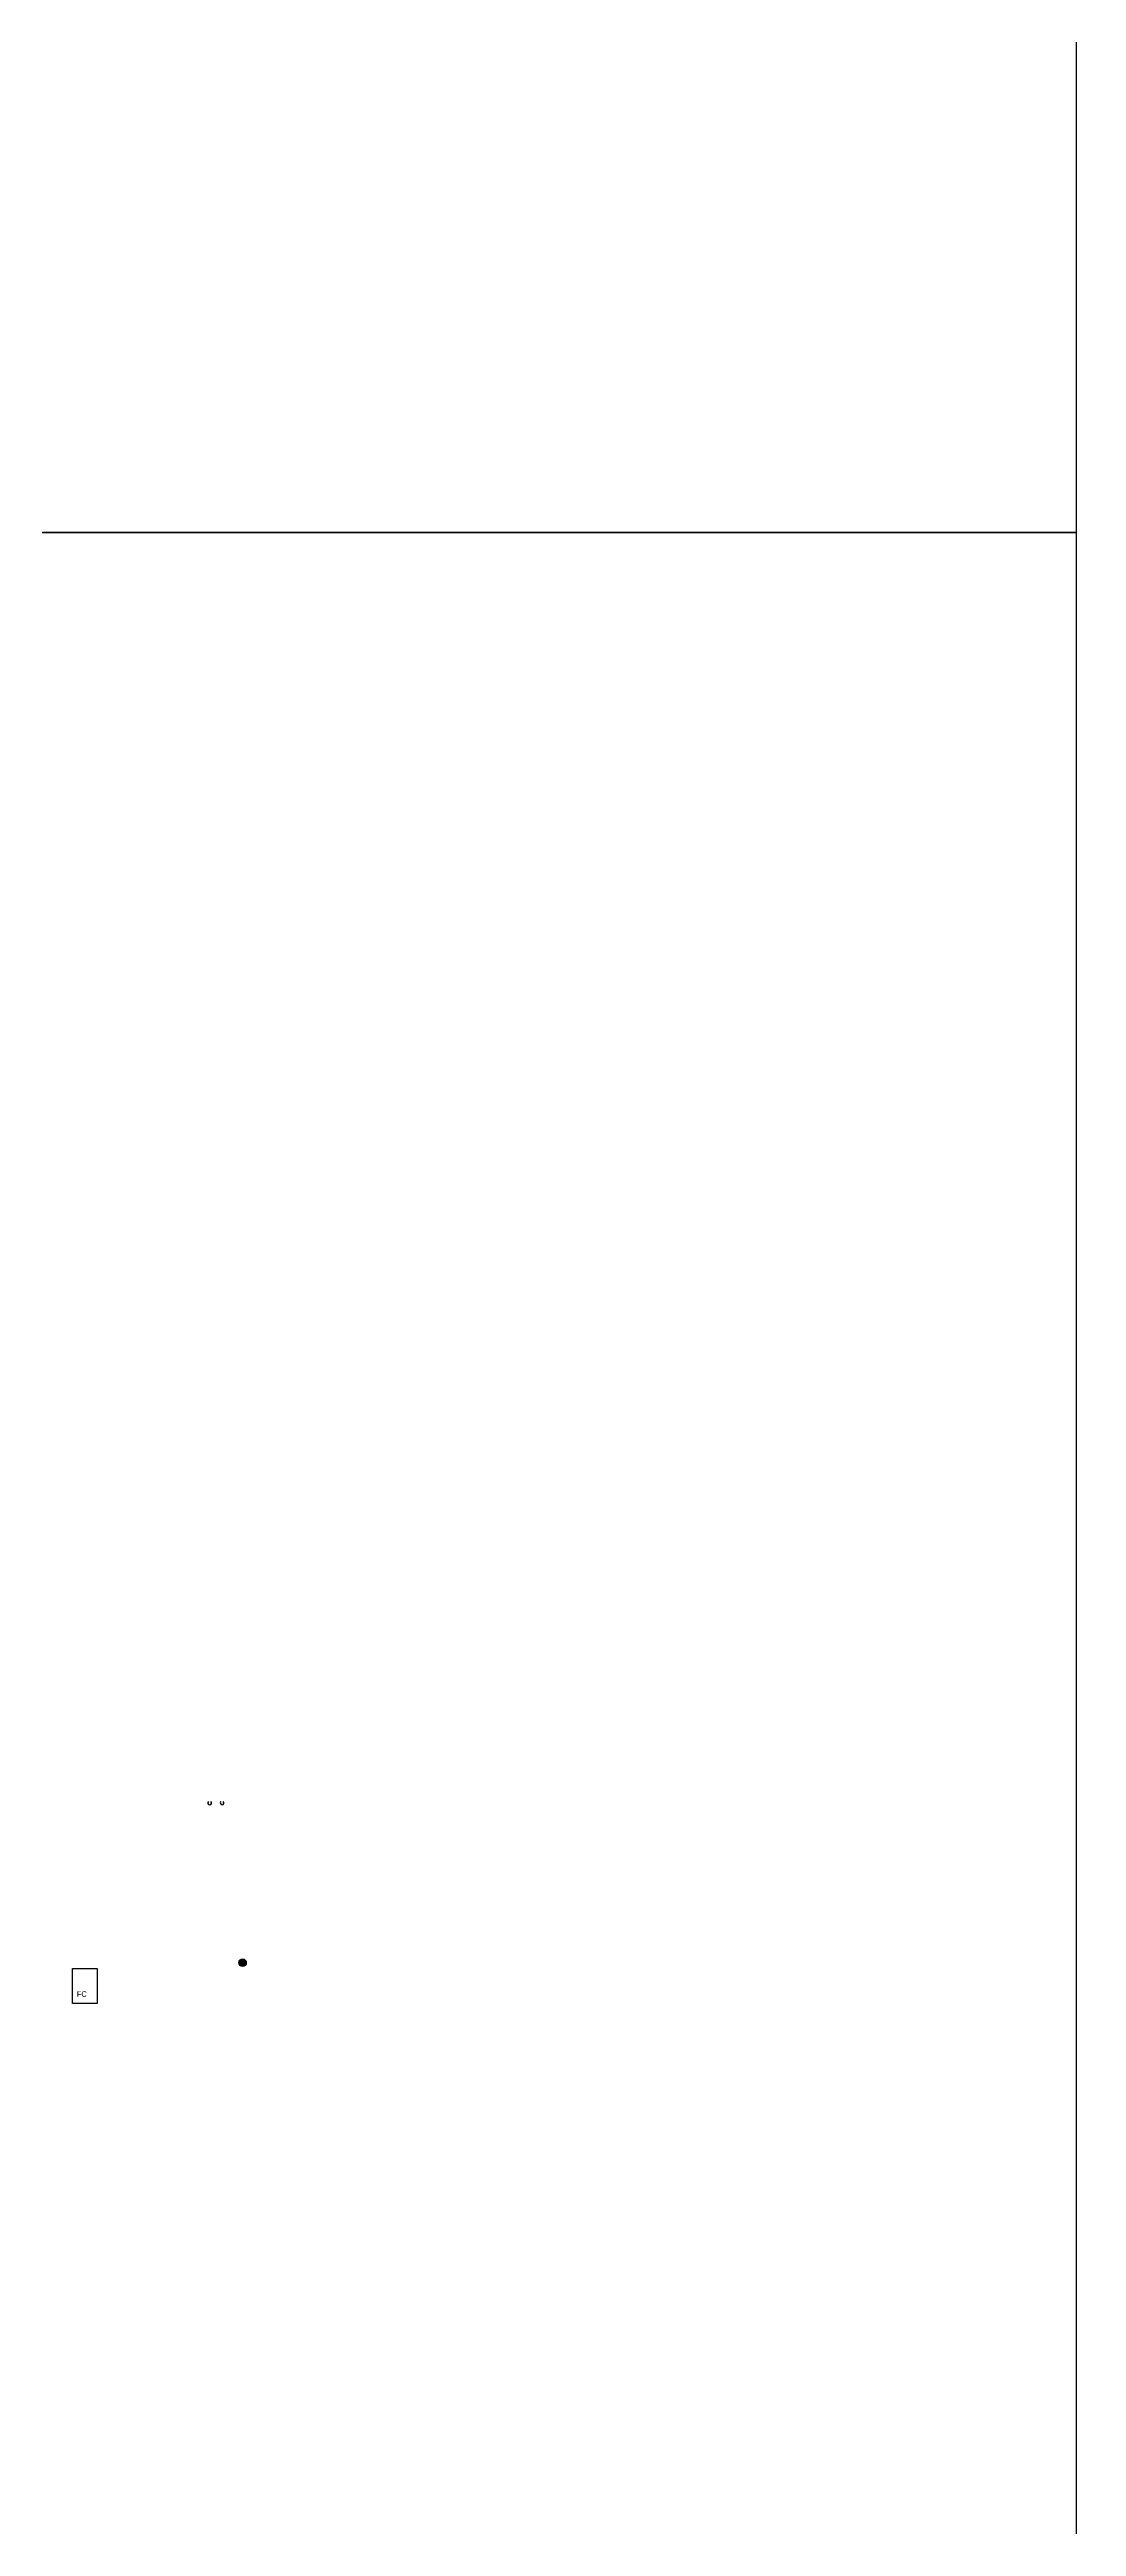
# Model space of a CAD drawing. Extents: x -1929 to 2514, y -3133 to 5867.
# Drawn here: x 1687 to 2514, y -1139 to 856 of the extents above; entities that cross this region are included whole.
import ezdxf

# ---------------------------------------------------------------- set-up
doc = ezdxf.new("R2010")
doc.units = 0
doc.header["$LTSCALE"] = 24
doc.header["$MEASUREMENT"] = 0
doc.layers.get('0').update_dxf_attribs({"color": 8})
for name, color, linetype in [('GEC_BKGD', 8, 'Continuous'), ('PLUM-4TEXT', 2, 'Continuous'), ('PLUM-CW', 3, 'Cold_Water_Flow'), ('PLUM-EQUIP', 5, 'Continuous'), ('PLUM-HW', 2, 'Hot_Water_Flow')]:
    doc.layers.add(name, color=color, linetype=linetype)
doc.layers.get('0').freeze()
doc.styles.add('ARC-TEXT', font='arial.ttf', dxfattribs={"width": 0.86, "height": 4.5})
doc.styles.get("Standard").update_dxf_attribs({"font": 'arial.ttf'})
doc.linetypes.add('Cold_Water_Flow', pattern='A,0.875,-0.125,0,-0.125,0.875,-0.125,["CW",Standard,S=0.1,R=0,X=-0.12585,Y=-0.05],-0.1,0.875,[1,GEC_FlowArrow.shx,S=0.0625,R=0,X=0,Y=0],0.5', length=3.6)
doc.linetypes.add('Hot_Water_Flow', pattern='A,0.8125,-0.125,0,-0.125,0,-0.125,0.875,-0.125,["HW",Standard,S=0.1,R=0,X=-0.12585,Y=-0.05],-0.1,0.875,[1,GEC_FlowArrow.shx,S=0.0625,R=0,X=0,Y=0],0.5', length=3.6625)

# ---------------------------------------------------------------- blocks, each defined once
blk = doc.blocks.new('*U15')
at = {"color": 1, "linetype": 'Continuous'}
for p, q in [((-3, 0), (3, 0)), ((-2.8, 1), (2.8, 1)), ((-2.2, 2), (2.2, 2)), ((-2.8, -1), (2.8, -1)), ((-2.2, -2), (2.2, -2))]:
    blk.add_line(p, q, dxfattribs=at)
at = {"color": 2, "linetype": 'Continuous'}
blk.add_circle((0, 0), 3, dxfattribs=at)
blk = doc.blocks.new('*U70')
at = {"linetype": 'Continuous'}
blk.add_arc((0, 0), 1.5, 41.8103, 318.1897, dxfattribs=at)

msp = doc.modelspace()

# ---------------------------------------------------------------- linework, layer by layer
at = {"layer": 'GEC_BKGD', "color": 4}
for points in [[(714.1, 2266.8), (714.1, 466.8), (2514.1, 466.8), (2514.1, 2266.8), (474.1, 2266.8), (474.1, 466.8), (714.1, 466.8)], [(714.1, 466.8), (714.1, -1333.2), (2514.1, -1333.2), (2514.1, 466.8), (474.1, 466.8), (474.1, -1333.2), (714.1, -1333.2)]]:
    msp.add_lwpolyline(points, dxfattribs=at)
at = {"layer": 'PLUM-EQUIP'}
msp.add_lwpolyline([(1705.7, -689.6), (1725.7, -689.6), (1725.7, -717.6), (1705.7, -717.6)], close=True, dxfattribs=at)

# ---------------------------------------------------------------- block references
at = {"layer": 'PLUM-4TEXT'}
msp.add_blockref('*U15', (1842.7, -684.9), dxfattribs=at)
at = {"layer": 'PLUM-CW', "rotation": 89.99999999999999}
msp.add_blockref('*U70', (1816.2, -556.2), dxfattribs=at)
at = {"layer": 'PLUM-HW', "rotation": 89.99999999999999}
msp.add_blockref('*U70', (1826.2, -556.2), dxfattribs=at)

# ---------------------------------------------------------------- texts
at = {"layer": 'PLUM-4TEXT', "insert": (1709.3, -707.8), "char_height": 4.5, "attachment_point": 1, "style": 'ARC-TEXT'}
msp.add_mtext_dynamic_manual_height_columns('FC', width=6.129, gutter_width=22.5, heights=[0], dxfattribs=at)

doc.saveas('drawing.dxf')
